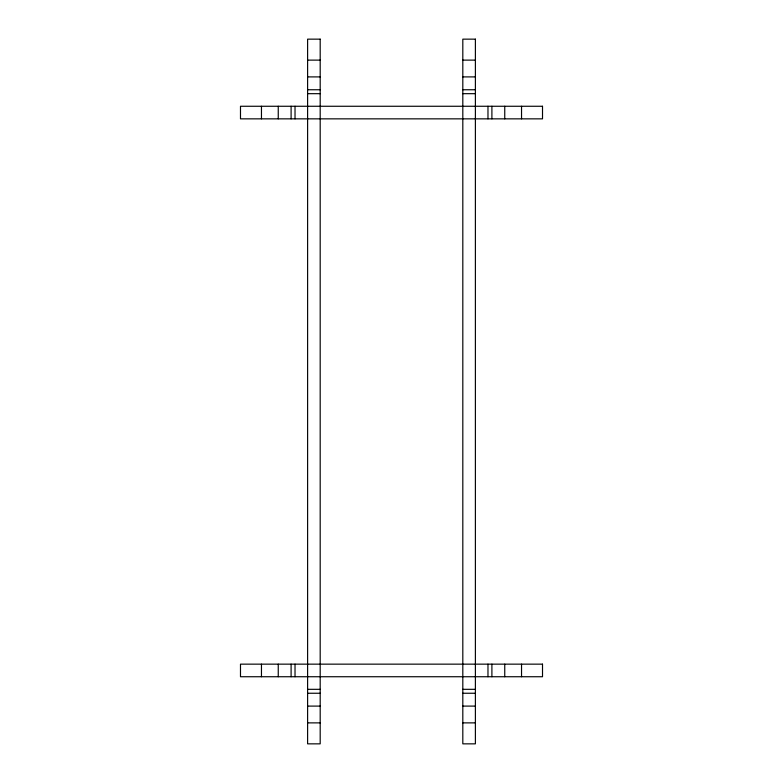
<?xml version="1.0" encoding="UTF-8"?>
<svg xmlns="http://www.w3.org/2000/svg" width="783" height="783" viewBox="0 0 783 783"><rect width="100%" height="100%" fill="white"/><g stroke="black" fill="none" stroke-linecap="round" stroke-linejoin="round"><path stroke-width="1.17" d="M307.611 60.125L320.188 60.125M462.812 60.125L475.389 60.125M307.611 76.9L320.188 76.9M462.812 76.9L475.389 76.9M307.611 89.751L320.188 89.751M462.812 89.751L475.389 89.751M307.611 93.676L320.188 93.676M462.812 93.676L475.389 93.676M307.611 689.324L320.188 689.324M462.812 689.324L475.389 689.324M307.611 693.249L320.188 693.249M462.812 693.249L475.389 693.249M307.611 706.1L320.188 706.1M462.812 706.1L475.389 706.1M307.611 722.875L320.188 722.875M462.812 722.875L475.389 722.875M521.537 106.263L521.537 118.85M521.537 664.15L521.537 676.737M504.751 106.263L504.751 118.85M504.751 664.15L504.751 676.737M491.9 106.263L491.9 118.85M491.9 664.15L491.9 676.737M487.975 106.263L487.975 118.85M487.975 664.15L487.975 676.737M295.025 106.263L295.025 118.85M295.025 664.15L295.025 676.737M291.1 106.263L291.1 118.85M291.1 664.15L291.1 676.737M278.249 106.263L278.249 118.85M278.249 664.15L278.249 676.737M261.463 106.263L261.463 118.85M261.463 664.15L261.463 676.737M320.188 39.15L307.611 39.15L307.611 743.85L320.188 743.85L320.188 39.15M475.389 39.15L462.812 39.15L462.812 743.85L475.389 743.85L475.389 39.15M542.511 106.263L240.489 106.263L240.489 118.85L542.511 118.85L542.511 106.263M542.511 664.15L240.489 664.15L240.489 676.737L542.511 676.737L542.511 664.15"/></g></svg>
